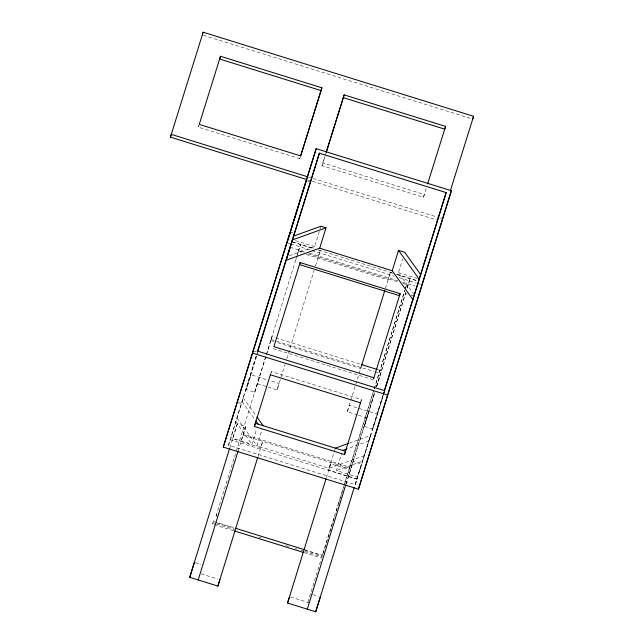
<?xml version="1.0" encoding="UTF-8"?>
<svg xmlns="http://www.w3.org/2000/svg" width="644" height="644" viewBox="0 0 644 644"><rect width="100%" height="100%" fill="white"/><g stroke="black" fill="none" stroke-linecap="round" stroke-linejoin="round"><path stroke-width="0.48" stroke-dasharray="3.22 2.42" d="M198.384 127.158L198.956 125.306L198.384 127.158L299.79 158.69L300.394 156.774M299.79 158.69L300.362 156.846M228.483 445.229L230.198 439.699L356.961 479.12L355.247 484.658L228.483 445.229L257.431 352.469M256.183 355.866L230.818 437.695L251.933 444.263L256.674 428.936M259.395 377.376L254.75 392.26L246.298 389.636L257.842 352.365M229.868 447.789L237.258 423.913L245.71 426.537L238.296 450.414M426.159 188.644L423.462 197.281L322.048 165.741L325.003 156.259M233.563 530.688L212.552 524.152L213.816 520.102L213.414 521.374L234.424 527.911M217.559 516.383L216.086 515.924L216.939 513.147L218.421 513.606M254.75 392.26L296.465 257.576M296.723 256.739L300.523 244.519L298.518 250.91M271.14 339.517L271.993 336.732L274.867 337.625M270.762 373.504L271.349 371.588L361.493 399.618L360.898 401.534M289.269 255.732L314.642 246.604L319.794 229.956M320.084 229.031L320.937 226.253M364.287 455.606L329.108 468.269L256.948 445.825L261.987 429.54M257.407 383.76L277.113 389.886L285.026 364.391M286.741 358.797L314.111 270.375M315.496 265.948L320.229 250.653L318.353 250.073M258.011 456.548L262.728 441.309L260.731 447.693L241.025 441.567L245.71 426.537M329.108 468.269L335.041 449.11M326.315 477.832L330.678 463.801L348.976 469.492L404.891 290.315L373.544 391.455M357.589 414.945L347.269 411.741L361.091 367.12M385.45 288.383L390.385 272.501L393.202 273.378M382.898 395.311L357.573 477.124L336.409 470.539L341.747 453.296M414.414 294.984L398.419 272.654L402.709 258.775M423.462 197.281L424.316 194.512L322.91 162.972M307.848 602.341L321.267 559M343.791 486.252L321.557 558.058L303.26 552.367M343.96 485.697L349.692 467.19L243.352 434.112M405.205 289.341L406.686 284.576L405.189 289.357M345.957 484.264L353.033 461.426L361.485 464.05L354.474 486.598M384.524 391.158L372.771 429.001L364.319 426.368L374.889 392.365M376.668 386.633L405.953 292.006M407.145 288.19L410.099 278.619M383.196 394.361L384.082 391.504M349.225 443.153L370.517 435.489L362.572 461.128L336.409 470.539M372.771 429.001L383.132 395.545M383.422 394.595L384.605 390.771M246.298 389.636L250.951 374.736L268.781 380.29M237.258 423.913L232.613 438.814L241.065 441.438M322.048 165.741L325.945 153.272M212.552 524.152L212.955 522.88L214.516 523.371M295.878 259.411L297.037 255.692M297.327 254.766L298.196 251.973L301.062 252.867M216.086 515.924L271.993 336.732M270.85 373.182L271.349 371.588M318.241 257.037L320.229 250.653M277.113 389.886L279.11 383.502L269.723 380.588M330.461 367.024L330.622 366.484M330.678 463.801L328.682 470.184L356.84 478.951L361.485 464.05M390.385 272.501L388.066 279.923L305.844 254.356M360.986 367.426L360.656 368.489L276.55 342.334M347.269 411.741L349.257 405.35L377.424 414.1M360.495 402.814L361.493 399.618M322.805 554.041L322.419 555.273L305.031 549.871M323.135 552.971L334.944 515.136M336.144 511.296L338.237 504.59M338.535 503.632L343.622 487.331M344.822 483.491L373.246 392.413M348.388 476.31L374.583 392.397M376.378 386.642L405.696 292.682M407.193 287.892L410.099 278.635M346.231 483.934L374.687 392.76M376.748 386.142L381.538 370.799L378.302 369.793M364.319 426.368L368.98 411.484M370.517 435.489L368.795 441.011L347.309 448.739M355.247 484.658L384.492 390.94M203.263 35.267L471.77 118.77M308.404 177.02L312.235 178.211M313.201 178.509L438.822 217.575M439.78 217.873L441.695 218.469M308.508 180.087L311.382 180.98M312.34 181.278L437.968 220.345M307.124 180.723L310.505 181.777M291.193 232.178L292.883 232.709M295.467 240.639L314.642 246.604M398.419 272.654L417.449 278.578M292.931 242.039L314.063 248.616M318.861 250.105L392.808 273.104M396.648 274.296L416.813 280.567M292.078 241.886L313.66 248.608M396.954 274.545L418.544 281.251M287.989 243.07L289.905 243.665M290.871 243.963L311.004 250.226M311.962 250.524L394.434 276.171M399.232 277.669L416.491 283.03M417.449 283.328L421.289 284.527M290.259 247.28L305.626 252.054M309.466 253.253L397.815 280.728M402.621 282.225L415.098 286.105M298.526 250.91L304.161 252.665M307.913 253.833L398.451 282.016M403.023 283.441L408.095 285.018M405.446 293.519L407.322 294.107M411.081 295.274L412.957 295.862M275.817 337.923L360.882 364.375M271.116 339.477L374.108 371.54M375.05 371.829L380.676 373.584M270.778 340.539L275.592 342.036M273.249 348.646L373.254 379.743M253.978 351.004L256.513 351.793M358.531 415.243L366.975 417.867M238.047 402.468L241.428 403.514M243.013 435.183L349.362 468.252M216.891 522.976L234.134 528.346M305.031 550.395L322.274 555.756M216.537 524.039L234.368 529.585M259.113 537.273L261.013 537.869M285.767 545.565L288.625 546.458M295.29 548.527L297.19 549.123M300.998 550.306L303.855 551.192M304.805 551.489L321.944 556.819M312.855 594.565L318.482 596.32M195.317 562.727L200.952 564.474M290.468 596.932L309.257 602.776M201.121 573.852L218.01 579.109M243.207 397.839L255.757 415.356M242.023 401.623L255.274 420.13M236.976 417.956L256.948 445.825M235.793 421.74L251.933 444.263"/><path stroke-width="0.97" d="M306.584 179.491L170.418 137.14L171.272 134.371L307.446 176.722M202.305 34.969L203.158 32.2L473.582 116.298L472.728 119.068M321.05 90.579L321.903 87.809L220.498 56.27L219.636 59.039L321.05 90.579L300.692 155.816M358.475 489.166L387.599 395.062L252.392 353.009L316.164 148.667L451.372 190.721L358.475 489.166L223.259 447.113L253.132 350.747M290.347 231.921L306.278 180.457M287.031 242.772L316.164 148.667M293.769 235.937L319.392 153.175L446.155 192.604L420.83 274.408M219.886 579.697L217.897 586.08L189.73 577.33L229.65 448.361M343.308 97.63L344.162 94.861L445.576 126.401L444.714 129.162L343.308 97.63L326.242 152.306M198.183 579.962L238.095 450.977M300.112 262.567L299.492 264.571L399.489 295.668L400.109 293.672L300.112 262.567L273.869 346.649L373.874 377.746M254.356 426.473L255.354 423.277L345.49 451.307L344.5 454.503L254.356 426.473L270.464 374.462M326.009 227.831L292.497 239.882L286.202 260.232L319.706 248.173L326.009 227.831L320.937 226.253L293.688 236.058M217.897 586.08L257.753 457.304M320.366 596.899L315.713 611.8L287.554 603.034L326.017 478.782M361.244 366.589L384.854 290.323M412.957 299.653L392.236 270.738L398.539 250.379L404.714 252.303L420.717 274.634L384.597 390.546M344.5 454.503L360.608 402.492M307.26 609.176L345.723 484.916M315.713 611.8L354.176 487.556M170.418 137.14L203.158 32.2M220.498 56.27L199.238 124.389L300.651 155.929L321.903 87.809M223.259 447.113L290.05 232.878M319.392 153.175L257.608 351.133L384.371 390.554L446.155 192.604M257.858 351.044L294.574 233.233M189.73 577.33L194.383 562.429M326.202 152.419L344.162 94.861M287.554 603.034L289.55 596.65M427.608 183.959L445.576 126.401M373.552 378.793L400.109 293.672M450.341 190.785L473.582 116.298M387.599 395.062L451.372 190.721M335.331 448.152L348.299 443.491M342.632 450.422L346.375 449.077M319.706 248.173L392.236 270.738M361.839 364.673L377.384 369.511M270.359 374.784L360.495 402.814M235.374 528.209L304.121 549.582M234.513 530.986L303.26 552.367M398.539 250.379L419.26 279.303M256.892 416.95L263.171 425.708M255.853 420.935L258.155 424.146"/></g></svg>
